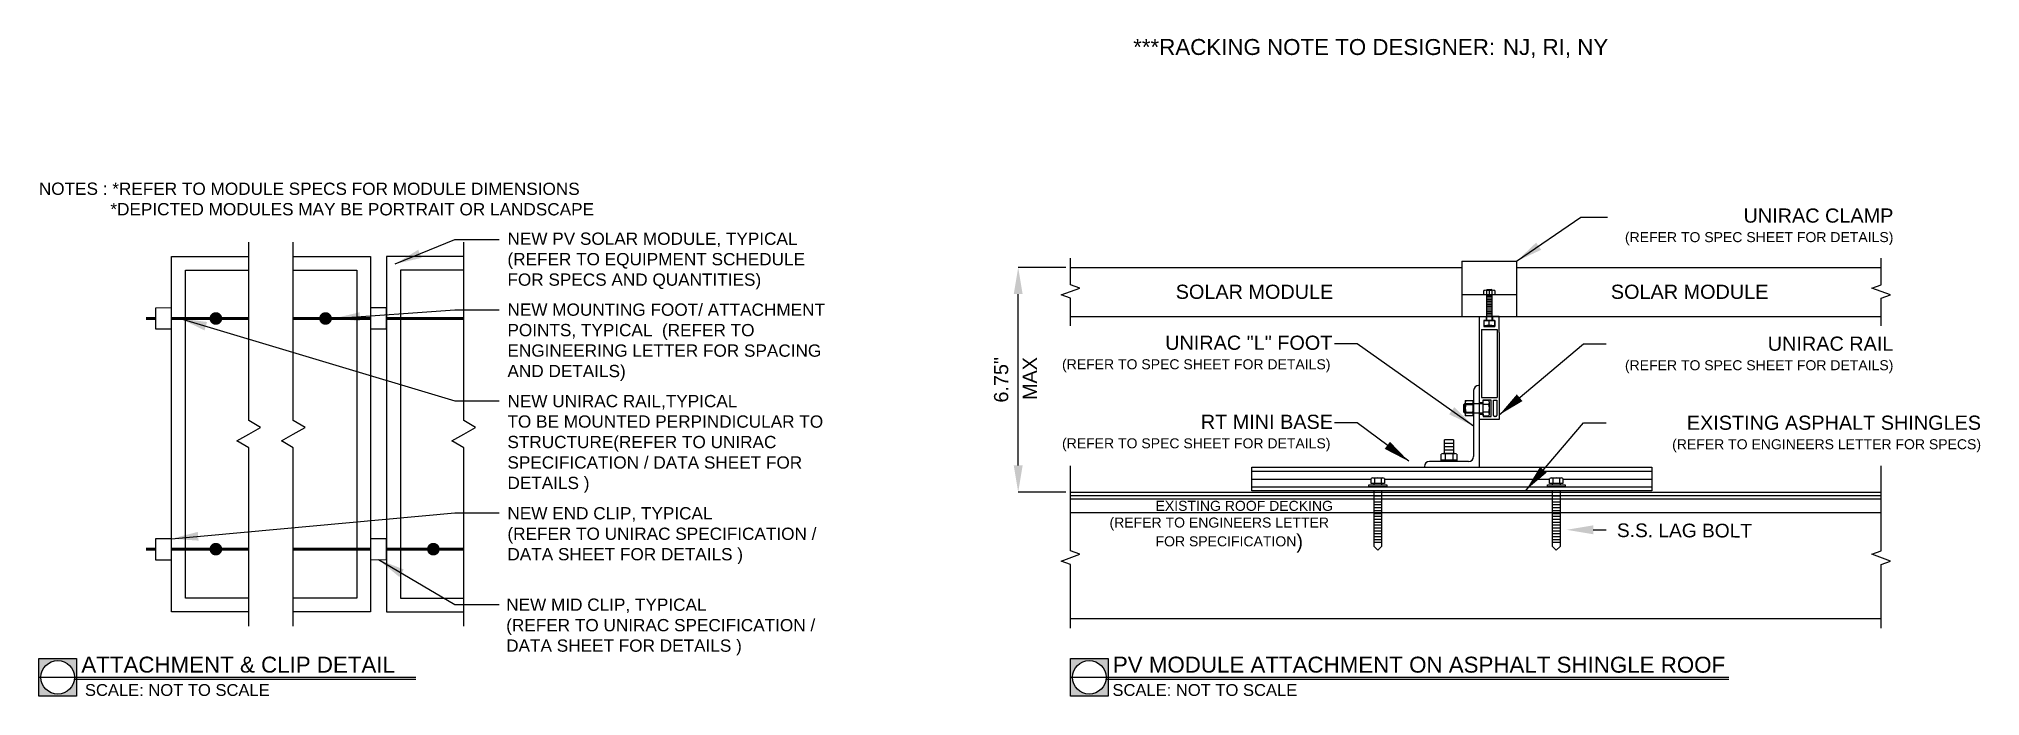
# Model space of a CAD drawing. Header units: feet. Extents: x 3971 to 4576, y 17056 to 17261.
import ezdxf

# ---------------------------------------------------------------- set-up
doc = ezdxf.new("R2010")
doc.units = ezdxf.units.FT
doc.header["$MEASUREMENT"] = 0
doc.linetypes.add('HIDDEN', pattern=[0.375, 0.25, -0.125])
doc.styles.add('PAPER SPACE TXT', font='technic_.ttf', dxfattribs={"height": 0.125})
doc.styles.add('TITLE BBLOCK TEXT', font='ARIALUNI.TTF')
doc.dimstyles.new('PAPER SPACE', dxfattribs={"dimscale": 0, "dimtxt": 0.125, "dimasz": 0.125, "dimexe": 0, "dimexo": 0.020508, "dimgap": 0.041992, "dimtad": 1, "dimdec": 4, "dimzin": 3, "dimdsep": 46, "dimlunit": 4, "dimtxsty": 'PAPER SPACE TXT', "dimcen": 0.125, "dimclrd": 1, "dimclre": 1, "dimclrt": 7, "dimadec": 0, "dimazin": 0, "dimtfac": 1, "dimtdec": 4, "dimtofl": 0, "dimtmove": 2, "dimatfit": 3, "dimfxl": 1, "dimfrac": 2, "dimtolj": 1, "dimtzin": 0, "dimarcsym": 1})

msp = doc.modelspace()

# ---------------------------------------------------------------- hatches: boundary and pattern name
h = msp.add_hatch(color=6)
h.dxf.hatch_style = 1
h.paths.add_polyline_path([(3982.32, 17067.78), (3970.53, 17067.78), (3970.53, 17055.99), (3982.32, 17055.99)])
h.paths.add_polyline_path([(3981.66, 17061.89, -1), (3971.19, 17061.89, -1)], flags=16)
h = msp.add_hatch(color=6)
h.dxf.hatch_style = 1
h.paths.add_polyline_path([(4303.78, 17067.78), (4291.99, 17067.78), (4291.99, 17055.99), (4303.78, 17055.99)])
h.paths.add_polyline_path([(4303.12, 17061.89, -1), (4292.65, 17061.89, -1)], flags=16)

# ---------------------------------------------------------------- linework, layer by layer
at = {"color": 1}
for p, q in [((4290.62, 17189.79), (4275.73, 17189.79)), ((4275.73, 17128), (4275.73, 17181.46)), ((4421.66, 17182.67), (4423.4, 17182.67)), ((4421.78, 17182.78), (4421.9, 17182.9)), ((4421.78, 17182.66), (4421.78, 17182.78)), ((4423.29, 17182.78), (4421.78, 17182.78)), ((4421.78, 17181.29), (4421.78, 17182.66)), ((4421.78, 17173.24), (4421.78, 17181.29)), ((4421.78, 17181.29), (4423.29, 17181.29)), ((4421.9, 17182.9), (4423.17, 17182.9)), ((4422.53, 17182.56), (4422.53, 17181.29)), ((4423.29, 17182.78), (4423.17, 17182.9)), ((4423.29, 17182.78), (4423.29, 17182.66)), ((4423.29, 17182.67), (4423.29, 17181.29)), ((4423.29, 17181.29), (4423.29, 17173.24)), ((4423.29, 17180.76), (4421.78, 17180.76)), ((4423.29, 17180.22), (4421.78, 17180.22)), ((4423.29, 17179.69), (4421.78, 17179.69)), ((4423.29, 17179.16), (4421.78, 17179.16)), ((4423.29, 17178.63), (4421.78, 17178.63)), ((4423.29, 17178.1), (4421.78, 17178.1)), ((4423.29, 17177.56), (4421.78, 17177.56)), ((4421.78, 17173.24), (4421.78, 17177.38)), ((4423.29, 17177.03), (4421.78, 17177.03)), ((4423.29, 17176.5), (4421.78, 17176.5)), ((4423.29, 17175.97), (4421.78, 17175.97)), ((4423.29, 17175.43), (4421.78, 17175.43)), ((4423.29, 17177.38), (4423.29, 17173.24)), ((4424.13, 17173.24), (4420.94, 17173.24)), ((4420.94, 17171.79), (4420.94, 17173.24)), ((4420.94, 17173.24), (4424.13, 17173.24)), ((4423.33, 17171.67), (4421.74, 17171.67)), ((4423.29, 17174.9), (4421.78, 17174.9)), ((4422.53, 17171.79), (4422.53, 17173.24)), ((4424.13, 17173.24), (4424.13, 17171.79)), ((4417.65, 17151.43), (4417.65, 17130.8)), ((4419.44, 17152.99), (4419.21, 17152.99)), ((4419.44, 17127.45), (4419.44, 17152.99)), ((4414.79, 17147.23), (4414.52, 17146.95)), ((4414.52, 17146.95), (4414.52, 17144.74)), ((4415.06, 17147.23), (4414.79, 17147.23)), ((4414.79, 17144.46), (4414.79, 17147.23)), ((4415.06, 17148.24), (4415.06, 17143.45)), ((4415.06, 17147.64), (4415.06, 17147.64)), ((4419.44, 17147.23), (4415.06, 17147.23)), ((4415.22, 17147.04), (4417.37, 17147.04)), ((4417.54, 17148.24), (4417.54, 17143.45)), ((4420.56, 17147.23), (4419.44, 17147.23)), ((4422.37, 17147.04), (4420.56, 17147.04)), ((4422.57, 17144.05), (4422.57, 17147.65)), ((4414.79, 17144.46), (4414.52, 17144.74)), ((4414.79, 17144.46), (4415.06, 17144.46)), ((4415.06, 17144.46), (4419.44, 17144.46)), ((4415.06, 17144.05), (4415.06, 17144.05)), ((4415.22, 17144.65), (4417.37, 17144.65)), ((4419.44, 17144.46), (4420.56, 17144.46)), ((4422.37, 17144.65), (4420.56, 17144.65)), ((4408.58, 17131.69), (4408.58, 17135.95)), ((4411.38, 17135.95), (4408.58, 17135.95)), ((4411.38, 17134.89), (4408.58, 17134.89)), ((4411.38, 17133.82), (4408.58, 17133.82)), ((4411.38, 17135.95), (4411.38, 17131.69)), ((4416.09, 17129.24), (4403.87, 17129.24)), ((4407.3, 17129.4), (4407.3, 17129.24)), ((4408.17, 17131.69), (4411.8, 17131.69)), ((4411.38, 17132.76), (4408.58, 17132.76)), ((4411.38, 17131.69), (4408.58, 17131.69)), ((4408.77, 17131.5), (4408.77, 17129.66)), ((4411.19, 17131.5), (4411.19, 17129.66)), ((4412.67, 17129.4), (4412.67, 17129.24)), ((4386.25, 17124.09), (4389.34, 17124.09)), ((4386.61, 17121.96), (4386.61, 17122.36)), ((4386.76, 17123.92), (4386.76, 17122.36)), ((4388.82, 17123.92), (4388.82, 17122.36)), ((4388.98, 17122.36), (4388.98, 17121.96)), ((4441.87, 17124.09), (4444.96, 17124.09)), ((4442.22, 17121.96), (4442.22, 17122.36)), ((4442.38, 17123.92), (4442.38, 17122.36)), ((4444.44, 17123.92), (4444.44, 17122.36)), ((4444.6, 17122.36), (4444.6, 17121.96)), ((4290.62, 17119.67), (4275.73, 17119.67)), ((4291.99, 17118.6), (4544.68, 17118.6)), ((4386.61, 17102.72), (4386.61, 17119.92)), ((4388.98, 17118.38), (4386.61, 17118.38)), ((4388.98, 17117.48), (4386.61, 17117.48)), ((4388.98, 17116.57), (4386.61, 17116.57)), ((4388.98, 17115.67), (4386.61, 17115.67)), ((4388.98, 17114.76), (4386.61, 17114.76)), ((4388.98, 17119.92), (4388.98, 17102.72)), ((4442.22, 17102.72), (4442.22, 17119.92)), ((4444.6, 17118.38), (4442.22, 17118.38)), ((4444.6, 17117.48), (4442.22, 17117.48)), ((4444.6, 17116.57), (4442.22, 17116.57)), ((4444.6, 17115.67), (4442.22, 17115.67)), ((4444.6, 17114.76), (4442.22, 17114.76)), ((4444.6, 17119.92), (4444.6, 17102.72)), ((4388.98, 17113.86), (4386.61, 17113.86)), ((4388.98, 17112.95), (4386.61, 17112.95)), ((4388.98, 17112.05), (4386.61, 17112.05)), ((4388.98, 17111.14), (4386.61, 17111.14)), ((4388.98, 17110.24), (4386.61, 17110.24)), ((4388.98, 17109.34), (4386.61, 17109.34)), ((4444.6, 17113.86), (4442.22, 17113.86)), ((4444.6, 17112.95), (4442.22, 17112.95)), ((4444.6, 17112.05), (4442.22, 17112.05)), ((4444.6, 17111.14), (4442.22, 17111.14)), ((4444.6, 17110.24), (4442.22, 17110.24)), ((4444.6, 17109.34), (4442.22, 17109.34)), ((4388.98, 17108.43), (4386.61, 17108.43)), ((4388.98, 17107.53), (4386.61, 17107.53)), ((4388.98, 17106.62), (4386.61, 17106.62)), ((4388.98, 17105.72), (4386.61, 17105.72)), ((4388.98, 17104.81), (4386.61, 17104.81)), ((4388.98, 17103.91), (4386.61, 17103.91)), ((4386.61, 17102.72), (4387.79, 17101.53)), ((4388.98, 17102.72), (4387.79, 17101.53)), ((4444.6, 17108.43), (4442.22, 17108.43)), ((4444.6, 17107.53), (4442.22, 17107.53)), ((4444.6, 17106.62), (4442.22, 17106.62)), ((4444.6, 17105.72), (4442.22, 17105.72)), ((4444.6, 17104.81), (4442.22, 17104.81)), ((4444.6, 17103.91), (4442.22, 17103.91)), ((4442.22, 17102.72), (4443.41, 17101.53)), ((4444.6, 17102.72), (4443.41, 17101.53)), ((4291.99, 17080.21), (4544.68, 17080.21))]:
    msp.add_line(p, q, dxfattribs=at)
at = {"color": 6}
for p, q in [((4291.99, 17189.79), (4414.02, 17189.79)), ((4431.05, 17189.79), (4544.68, 17189.79)), ((4291.99, 17174.47), (4544.68, 17174.47)), ((4291.99, 17119.67), (4544.68, 17119.67)), ((4291.99, 17117.54), (4544.68, 17117.54)), ((4291.99, 17113.28), (4544.68, 17113.28)), ((3970.53, 17061.89), (4087.97, 17061.89)), ((4291.99, 17061.89), (4497.18, 17061.89))]:
    msp.add_line(p, q, dxfattribs=at)
for p, q in [((4414.02, 17191.7), (4414.02, 17174.47)), ((4414.02, 17191.7), (4431.05, 17191.7)), ((4431.05, 17191.7), (4431.05, 17174.47)), ((4431.05, 17181.29), (4414.02, 17181.29)), ((4420.07, 17170.42), (4425.01, 17170.42)), ((4420.07, 17170.42), (4420.07, 17149.21)), ((4421.52, 17173.24), (4420.84, 17173.24)), ((4420.84, 17173.24), (4420.84, 17171.32)), ((4420.84, 17171.32), (4424.23, 17171.32)), ((4421.52, 17174.48), (4421.52, 17173.24)), ((4423.54, 17174.48), (4423.54, 17173.24)), ((4423.54, 17173.24), (4424.23, 17173.24)), ((4424.23, 17173.24), (4424.23, 17171.32)), ((4425.01, 17170.42), (4425.01, 17149.21)), ((4420.56, 17147.52), (4419.44, 17147.52)), ((4420.07, 17149.21), (4425.01, 17149.21)), ((4422.53, 17148.4), (4420.56, 17148.4)), ((4420.56, 17148.4), (4420.56, 17147.52)), ((4423.17, 17148.4), (4422.53, 17148.4)), ((4423.17, 17143.29), (4423.17, 17148.4)), ((4423.89, 17148.4), (4424.85, 17148.4)), ((4423.89, 17143.54), (4423.89, 17148.4)), ((4424.85, 17148.4), (4424.85, 17143.54)), ((4419.44, 17144), (4420.59, 17144)), ((4420.59, 17144), (4420.59, 17143.29)), ((4420.59, 17143.29), (4423.17, 17143.29)), ((4424.59, 17143.28), (4424.15, 17143.28)), ((4402.31, 17127.67), (4402.31, 17127.45)), ((4402.31, 17127.45), (4419.44, 17127.45))]:
    msp.add_line(p, q)
at = {"color": 1, "linetype": 'Continuous'}
for p, q in [((4011.9, 17177.14), (4006.89, 17177.13)), ((4006.89, 17177.13), (4006.89, 17170.59)), ((4011.9, 17170.59), (4011.9, 17177.14)), ((4073.88, 17177.14), (4073.88, 17170.59)), ((4078.89, 17177.14), (4073.88, 17177.14)), ((4078.89, 17170.59), (4078.89, 17177.14)), ((4006.89, 17170.59), (4011.9, 17170.59)), ((4073.88, 17170.59), (4078.89, 17170.59)), ((4006.89, 17105.15), (4006.89, 17098.6)), ((4011.9, 17105.15), (4006.89, 17105.15)), ((4011.9, 17098.6), (4011.9, 17105.15)), ((4073.88, 17105.15), (4073.88, 17098.6)), ((4078.89, 17105.15), (4073.88, 17105.15)), ((4078.89, 17098.61), (4078.89, 17105.15)), ((4006.89, 17098.6), (4011.9, 17098.6)), ((4073.88, 17098.6), (4078.89, 17098.61))]:
    msp.add_line(p, q, dxfattribs=at)
at = {"color": 4}
for p, q in [((4348.59, 17126.2), (4473.16, 17126.2)), ((4348.59, 17123.76), (4385.74, 17123.76)), ((4389.85, 17123.76), (4441.35, 17123.76)), ((4445.47, 17123.76), (4473.16, 17123.76))]:
    msp.add_line(p, q, dxfattribs=at)
at = {"color": 8}
msp.add_line((4348.59, 17121.33), (4473.16, 17121.33), dxfattribs=at)
at = {"color": 251, "linetype": 'Continuous'}
for p, q in [((3981.66, 17061.29), (4087.97, 17061.29)), ((4303.12, 17061.29), (4497.18, 17061.29))]:
    msp.add_line(p, q, dxfattribs=at)
at = {"color": 3, "flags": 128}
for points in [[(4035.95, 17077.86), (4035.95, 17133.52), (4032.28, 17135.64), (4035.95, 17137.76), (4039.62, 17139.88), (4035.95, 17142), (4035.95, 17197.66)], [(4049.84, 17077.86), (4049.84, 17133.52), (4046.17, 17135.64), (4049.84, 17137.76), (4053.51, 17139.88), (4049.84, 17142), (4049.84, 17197.66)], [(4102.94, 17077.86), (4102.94, 17133.52), (4099.27, 17135.64), (4102.94, 17137.76), (4106.61, 17139.88), (4102.94, 17142), (4102.94, 17197.66)]]:
    msp.add_lwpolyline(points, dxfattribs=at)
at = {"color": 7, "linetype": 'Continuous', "flags": 128}
for points in [[(4035.95, 17082.33), (4011.9, 17082.33), (4011.9, 17193.19), (4035.95, 17193.19)], [(4049.84, 17193.19), (4073.88, 17193.19), (4073.88, 17082.33), (4049.84, 17082.33)], [(4102.94, 17193.19), (4078.89, 17193.19), (4078.89, 17082.33), (4102.94, 17082.33)], [(4291.99, 17171.53), (4291.99, 17180.16), (4289.07, 17181.22), (4294.91, 17183.35), (4291.99, 17184.41), (4291.99, 17192.73)], [(4544.68, 17171.53), (4544.68, 17180.16), (4547.61, 17181.22), (4541.76, 17183.35), (4544.68, 17184.41), (4544.68, 17192.73)], [(4291.99, 17077.27), (4291.99, 17097.11), (4289.07, 17098.17), (4294.91, 17100.3), (4291.99, 17101.36), (4291.99, 17127.89)], [(4544.68, 17077.27), (4544.68, 17097.11), (4547.61, 17098.17), (4541.76, 17100.3), (4544.68, 17101.36), (4544.68, 17127.89)]]:
    msp.add_lwpolyline(points, dxfattribs=at)
at = {"color": 8, "linetype": 'Continuous', "flags": 128}
for points in [[(4035.95, 17086.62), (4016.19, 17086.62), (4016.19, 17188.89), (4035.95, 17188.89)], [(4049.84, 17188.89), (4069.59, 17188.89), (4069.59, 17086.62), (4049.84, 17086.62)], [(4102.94, 17188.89), (4083.19, 17188.89), (4083.19, 17086.62), (4102.94, 17086.62)]]:
    msp.add_lwpolyline(points, dxfattribs=at)
at = {"color": 1}
for points in [[(4424.26, 17182.56), (4424.26, 17181.29), (4420.8, 17181.29), (4420.8, 17182.56)], [(4415.06, 17148.24), (4417.54, 17148.24)], [(4422.37, 17148.24), (4420.56, 17148.24), (4420.56, 17143.45), (4422.37, 17143.45)], [(4417.54, 17143.45), (4415.06, 17143.45)], [(4412.4, 17131.5), (4412.4, 17129.66), (4407.56, 17129.66), (4407.56, 17131.5)], [(4389.85, 17123.92), (4389.85, 17122.36), (4385.74, 17122.36), (4385.74, 17123.92)], [(4445.47, 17123.92), (4445.47, 17122.36), (4441.35, 17122.36), (4441.35, 17123.92)], [(4454.92, 17107.92), (4458.95, 17107.92), (4458.95, 17107.92)]]:
    msp.add_lwpolyline(points, dxfattribs=at)
at = {"const_width": 1.97, "flags": 128}
for points in [[(4024.72, 17173.86, 1), (4026.69, 17173.86, 1)], [(4058.89, 17173.86, 1), (4060.86, 17173.86, 1)], [(4024.72, 17101.88, 1), (4026.69, 17101.88, 1)], [(4092.5, 17101.88, 1), (4094.47, 17101.88, 1)]]:
    msp.add_lwpolyline(points, format="xyb", close=True, dxfattribs=at)
at = {"color": 7, "linetype": 'HIDDEN', "ltscale": 20, "const_width": 0.861, "flags": 128}
for points in [[(4006.89, 17173.86), (4003.95, 17173.86)], [(4035.95, 17173.86), (4011.9, 17173.86)], [(4073.88, 17173.86), (4049.84, 17173.86)], [(4102.94, 17173.86), (4078.89, 17173.86)], [(4006.89, 17101.88), (4003.95, 17101.88)], [(4035.95, 17101.88), (4011.9, 17101.88)], [(4073.88, 17101.88), (4049.84, 17101.88)], [(4102.94, 17101.88), (4078.89, 17101.88)]]:
    msp.add_lwpolyline(points, dxfattribs=at)
for points in [[(4419.44, 17169.46), (4419.44, 17174.47), (4421.52, 17174.47)], [(4419.44, 17147.52), (4419.44, 17169.46)], [(4425.63, 17169.46), (4425.63, 17142.35), (4419.44, 17142.35), (4419.44, 17144)], [(4425.63, 17169.46), (4425.63, 17174.47), (4423.54, 17174.47)]]:
    msp.add_lwpolyline(points)
at = {"color": 3}
for points in [[(4348.59, 17127.45), (4473.16, 17127.45), (4473.16, 17120.08), (4348.59, 17120.08)], [(4385.01, 17121.96), (4390.58, 17121.96), (4390.58, 17121.33), (4385.01, 17121.33)], [(4440.63, 17121.96), (4446.2, 17121.96), (4446.2, 17121.33), (4440.63, 17121.33)]]:
    msp.add_lwpolyline(points, close=True, dxfattribs=at)
at = {"color": 6}
for points in [[(3970.53, 17067.78), (3982.32, 17067.78), (3982.32, 17055.99), (3970.53, 17055.99)], [(4291.99, 17067.78), (4303.78, 17067.78), (4303.78, 17055.99), (4291.99, 17055.99)]]:
    msp.add_lwpolyline(points, close=True, dxfattribs=at)
for centre in [(3976.43, 17061.89), (4297.88, 17061.89)]:
    msp.add_circle(centre, 5.23, dxfattribs=at)
at = {"color": 1}
for centre, radius, start, end in [((4421.67, 17179.07), 3.6, 76.1061, 103.89393), ((4423.4, 17179.07), 3.6, 76.10607, 103.8939), ((4421.74, 17174.37), 2.71, 252.8487, 287.1513), ((4423.33, 17174.37), 2.71, 252.8487, 287.1513), ((4419.21, 17151.43), 1.56, 90, 180), ((4416.22, 17147.64), 1.16, 149.0201, 210.9799), ((4419.46, 17145.85), 4.4, 164.2217, 195.7782), ((4416.37, 17147.64), 1.16, 329.0201, 30.97992), ((4413.13, 17145.85), 4.4, 344.2218, 15.77825), ((4421.55, 17147.64), 1.02, 324.1655, 35.8345), ((4418.77, 17145.85), 3.8, 341.6338, 18.3662), ((4416.22, 17144.05), 1.16, 149.0201, 210.9799), ((4416.37, 17144.05), 1.16, 329.0201, 30.97991), ((4421.55, 17144.05), 1.02, 324.16539, 35.8346), ((4403.87, 17127.67), 1.56, 90, 180), ((4407.29, 17129.67), 0.271, 271.79463, 357.58316), ((4408.17, 17130.66), 1.03, 54.1654, 125.8346), ((4409.98, 17127.85), 3.84, 71.6338, 108.3662), ((4411.8, 17130.66), 1.03, 54.1655, 125.8345), ((4412.68, 17129.67), 0.271, 182.41684, 268.20537), ((4416.09, 17130.8), 1.56, 270, 0), ((4386.25, 17123.21), 0.879, 54.1654, 125.8346), ((4387.79, 17120.82), 3.27, 71.6338, 108.3662), ((4389.34, 17123.21), 0.879, 54.1655, 125.8345), ((4441.87, 17123.21), 0.879, 54.1654, 125.8346), ((4443.41, 17120.82), 3.27, 71.6338, 108.3662), ((4444.96, 17123.21), 0.879, 54.1655, 125.8345)]:
    msp.add_arc(centre, radius, start, end, dxfattribs=at)
for centre, start, end in [((4424.15, 17143.54), 180, 270), ((4424.59, 17143.54), 270, 0)]:
    msp.add_arc(centre, 0.258, start, end)
for points in [[(4274.34, 17181.46), (4277.12, 17181.46), (4275.73, 17189.79)], [(4274.34, 17128), (4277.12, 17128), (4275.73, 17119.67)], [(4454.92, 17106.53), (4446.58, 17107.92), (4454.92, 17109.31)]]:
    msp.add_solid(points, dxfattribs=at)

# ---------------------------------------------------------------- texts
at = {"color": 2, "char_height": 4.9766, "attachment_point": 1, "rotation": 359.98856, "style": 'TITLE BBLOCK TEXT'}
for s, insert, width in [('***RACKING NOTE TO DESIGNER:', (4311.56, 17261.07), 113.9229), ('\\pt29.859;NJ, RI, NY', (4426.78, 17261.07), 198.2811)]:
    msp.add_mtext(s, dxfattribs=dict(at, insert=insert, width=width))
at = {"color": 7, "style": 'TITLE BBLOCK TEXT'}
for s, insert, char_height, width, attachment_point, rotation in [('\\pi-19.149,l19.149;NOTES : *REFER TO MODULE SPECS FOR MODULE DIMENSIONS\\P\\pi0,l0;               *DEPICTED MODULES MAY BE PORTRAIT OR LANDSCAPE\\P\\P\\pi-19.149,l19.149;               ', (3970.54, 17216.27), 3.8299, 248.3125, 1, 359.98856), ('\\A1;\\pt646.82;UNIRAC CLAMP\\P{\\H0.7063x;(REFER TO SPEC SHEET FOR DETAILS)}', (4548.46, 17208.19), 4.4236, 87.9999, 3, 0.01144), ('NEW PV SOLAR MODULE, TYPICAL\\P(REFER TO EQUIPMENT SCHEDULE FOR SPECS AND QUANTITIES)', (4116.57, 17200.68), 3.8299, 102.2973, 1, 359.98856), ('\\A1;\\pt646.82;SOLAR MODULE', (4324.82, 17184.41), 4.4236, 111.7592, 1, 359.98856), ('\\A1;\\pt646.82;SOLAR MODULE', (4460.42, 17184.41), 4.4236, 111.7592, 1, 359.98856), ('NEW MOUNTING FOOT/ ATTACHMENT POINTS, TYPICAL  (REFER TO ENGINEERING LETTER FOR SPACING AND DETAILS)', (4116.57, 17178.54), 3.8299, 102.2973, 1, 359.98856), ('\\A1;\\pi34.927,t681.75;UNIRAC "L" FOOT \\P\\pi2.7863,t649.61;{\\H0.7063x;(REFER TO SPEC SHEET FOR DETAILS)}', (4286.6, 17168.52), 4.4236, 86.4141, 1, 359.98856), ('\\A1;\\pt646.82;UNIRAC RAIL\\P{\\H0.7063x;(REFER TO SPEC SHEET FOR DETAILS)}', (4548.46, 17168.22), 4.4236, 87.9999, 3, 0.01144), ('\\A1;6.75"', (4268.19, 17154.73), 4.424, 14.0061, 2, 89.98856), ('\\A1;MAX', (4277.12, 17148.42), 4.424, 72.7668, 1, 89.98856), ('NEW UNIRAC RAIL,TYPICAL\\PTO BE MOUNTED PERPINDICULAR TO STRUCTURE(REFER TO UNIRAC SPECIFICATION / DATA SHEET FOR DETAILS )', (4116.57, 17150.01), 3.8299, 102.2973, 1, 359.98856), ('\\A1;\\pi46.034,t692.86;RT MINI BASE\\P\\pi2.7863,t649.61;{\\H0.7063x;(REFER TO SPEC SHEET FOR DETAILS)}', (4286.6, 17143.85), 4.4236, 86.4141, 1, 359.98856), ('\\A1;\\pt646.82;EXISTING ASPHALT SHINGLES\\P{\\H0.7063x;(REFER TO ENGINEERS LETTER FOR SPECS)}', (4575.78, 17143.56), 4.4236, 115.4857, 3, 0.01144), ('NEW END CLIP, TYPICAL\\P(REFER TO UNIRAC SPECIFICATION / DATA SHEET FOR DETAILS )', (4116.56, 17115), 3.8299, 102.2973, 1, 359.98856), ('\\A1;\\pi75.459,t722.28;{\\H0.70644x;EXISTING ROOF DECKING\\P\\pi61.126,t707.95;\\H0.99981x;(REFER TO ENGINEERS LETTER\\P\\pi85.544,t732.37;FOR SPECIFICATION})', (4243.07, 17116.98), 4.4236, 130.138, 1, 359.98856), ('\\A1;{\\H0.7063x;S.S. LAG BOLT}', (4504.4, 17109.77), 6.043, 44.1134, 3, 359.80404), ('NEW MID CLIP, TYPICAL\\P(REFER TO UNIRAC SPECIFICATION / DATA SHEET FOR DETAILS )', (4116.18, 17086.48), 3.8299, 102.2973, 1, 359.98856), ('ATTACHMENT & CLIP DETAIL', (3983.79, 17068.35), 4.9766, 191.6609, 1, 359.98856), ('PV MODULE ATTACHMENT ON ASPHALT SHINGLE ROOF ', (4305.24, 17068.35), 4.9766, 198.2811, 1, 359.98856), ('SCALE: NOT TO SCALE', (3984.9, 17059.78), 3.6907, 80.1638, 1, 359.98856), ('SCALE: NOT TO SCALE', (4305.1, 17059.78), 3.6907, 80.1638, 1, 359.98856)]:
    msp.add_mtext(s, dxfattribs=dict(at, insert=insert, char_height=char_height, width=width, attachment_point=attachment_point, rotation=rotation))

# ---------------------------------------------------------------- leaders
for points in [[(4431.05, 17191.7), (4451.09, 17205.45), (4459.33, 17205.45)], [(4081.58, 17190.87), (4100.22, 17198.54), (4113.98, 17198.54)], [(4062.26, 17173.83), (4100.22, 17176.52), (4113.98, 17176.52)], [(4014.58, 17173.86), (4100.22, 17148.14), (4113.98, 17148.14)], [(4417.65, 17140.28), (4381.34, 17165.93), (4374.28, 17165.93)], [(4425.63, 17143.76), (4451.89, 17165.93), (4458.95, 17165.93)], [(4397.44, 17129.3), (4381.34, 17141.31), (4374.28, 17141.31)], [(4433.99, 17120.33), (4451.89, 17141.31), (4458.95, 17141.31)], [(4011.9, 17105.15), (4100.22, 17113.19), (4113.98, 17113.19)], [(4076.39, 17098.61), (4100.22, 17084.58), (4113.98, 17084.58)]]:
    msp.add_leader(points, dimstyle='PAPER SPACE', override={"dimscale": 66.653699, "dimtad": 0})

doc.saveas('drawing.dxf')
